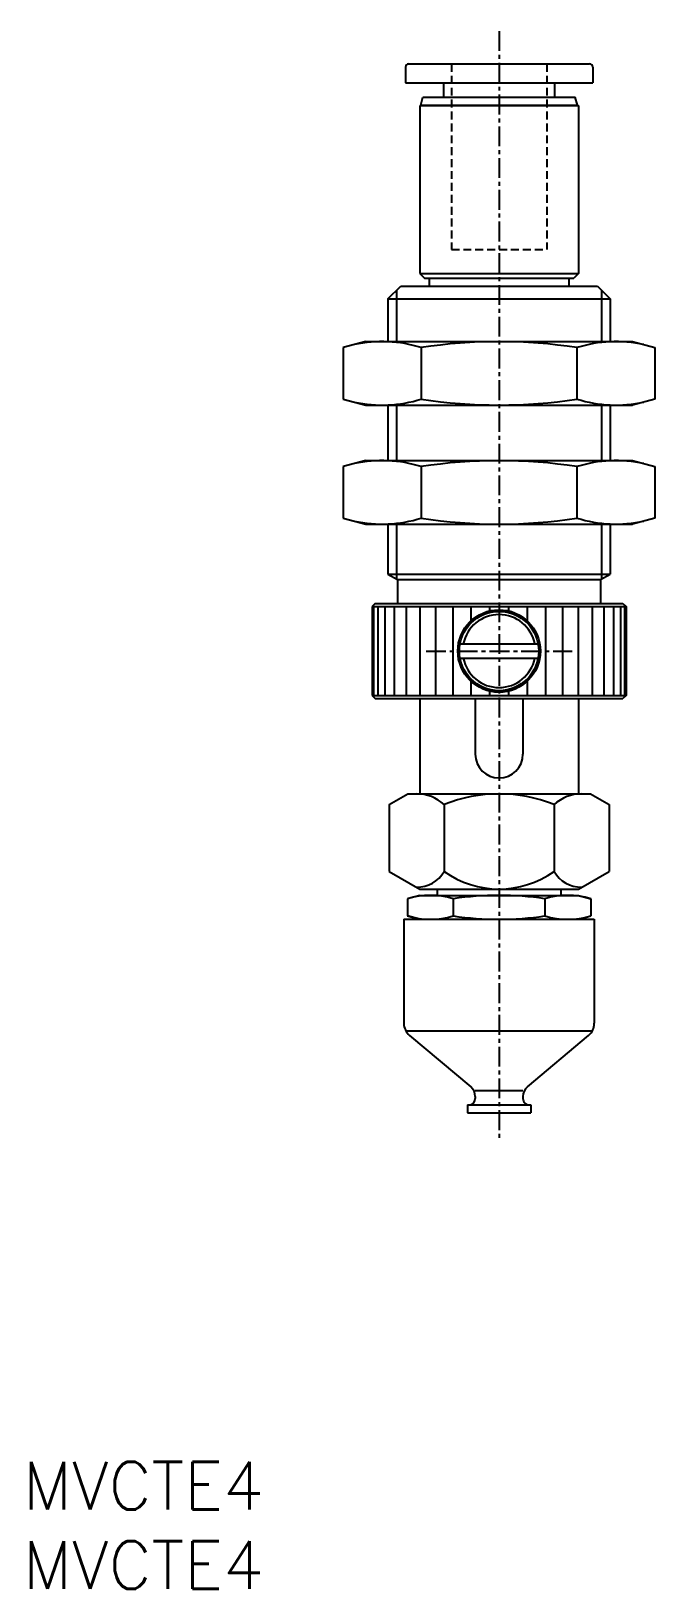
# Model space of a CAD drawing. Extents: x 0.5 to 39.8, y 0 to 98.2.
import ezdxf

# ---------------------------------------------------------------- set-up
doc = ezdxf.new("R2010")
doc.units = 0
doc.linetypes.add('CENTER', pattern=[2, 1.25, -0.25, 0.25, -0.25])
doc.linetypes.add('DASHED', pattern=[0.75, 0.5, -0.25])
doc.layers.get('0').update_dxf_attribs({"linetype": 'CONTINUOUS'})
doc.layers.add('CENTER', color=1, linetype='CENTER')
doc.styles.get("Standard").update_dxf_attribs({"font": 'txt.shx'})

# ---------------------------------------------------------------- blocks, each defined once
blk = doc.blocks.new('*U9')
at = {"color": 7, "linetype": 'CONTINUOUS'}
blk.add_text('MVCTE4', height=3, dxfattribs=at).set_placement((0, 0))
blk = doc.blocks.new('*U10')
at = {"color": 7, "linetype": 'CONTINUOUS'}
blk.add_text('MVCTE4', height=3, dxfattribs=at).set_placement((0, 5))

msp = doc.modelspace()

# ---------------------------------------------------------------- linework, layer by layer
at = {"color": 7, "linetype": 'CONTINUOUS'}
for p, q in [((24.1, 95.9), (24.1, 94.9)), ((24.3, 96.1), (35.7, 96.1)), ((35.9, 95.9), (35.9, 94.9)), ((24.1, 94.9), (35.9, 94.9)), ((26.5, 94.9), (26.5, 94)), ((33.5, 94.9), (33.5, 94)), ((25.066, 93.5), (25, 93.462)), ((25, 93.462), (25, 82.9)), ((35, 93.462), (25, 93.462)), ((25.066, 93.5), (25.2, 94)), ((25.066, 93.5), (34.934, 93.5)), ((25.2, 94), (34.8, 94)), ((34.934, 93.5), (34.8, 94)), ((34.934, 93.5), (35, 93.462)), ((35, 93.462), (35, 82.9)), ((25, 82.9), (25.3, 82.6)), ((25, 82.9), (35, 82.9)), ((25.3, 82.6), (34.7, 82.6)), ((25.6, 82.6), (25.6, 82.1)), ((34.4, 82.6), (34.4, 82.1)), ((35, 82.9), (34.7, 82.6)), ((23, 81.3), (23.8, 82.1)), ((23.542, 81.841), (23.542, 78.6)), ((23.8, 82.1), (36.2, 82.1)), ((36.2, 82.1), (37, 81.3)), ((36.459, 81.841), (36.459, 78.6)), ((23, 81.3), (23, 78.6)), ((23, 81.3), (37, 81.3)), ((37, 81.3), (37, 78.6)), ((21.6, 78.6), (20.185, 78.221)), ((21.6, 78.6), (38.4, 78.6)), ((38.4, 78.6), (39.815, 78.221)), ((20.185, 78.221), (20.185, 74.979)), ((25.093, 78.221), (25.093, 74.979)), ((34.907, 78.221), (34.907, 74.979)), ((39.815, 78.221), (39.815, 74.979)), ((20.185, 74.979), (21.6, 74.6)), ((39.815, 74.979), (38.4, 74.6)), ((21.6, 74.6), (38.4, 74.6)), ((23, 74.6), (23, 71.1)), ((23.542, 74.6), (23.542, 71.1)), ((36.459, 74.6), (36.459, 71.1)), ((37, 74.6), (37, 71.1)), ((21.6, 71.1), (20.185, 70.721)), ((20.185, 70.721), (20.185, 67.479)), ((21.6, 71.1), (38.4, 71.1)), ((25.093, 70.721), (25.093, 67.479)), ((34.907, 70.721), (34.907, 67.479)), ((38.4, 71.1), (39.815, 70.721)), ((39.815, 70.721), (39.815, 67.479)), ((20.185, 67.479), (21.6, 67.1)), ((21.6, 67.1), (38.4, 67.1)), ((23, 67.1), (23, 63.946)), ((23.542, 67.1), (23.542, 63.634)), ((36.459, 67.1), (36.459, 63.634)), ((37, 67.1), (37, 63.946)), ((39.815, 67.479), (38.4, 67.1)), ((23, 63.946), (23.6, 63.6)), ((23, 63.946), (37, 63.946)), ((36.4, 63.6), (37, 63.946)), ((23.6, 63.6), (36.4, 63.6)), ((23.6, 63.6), (23.6, 62.1)), ((36.4, 63.6), (36.4, 62.1)), ((22.2, 62.1), (22, 61.9)), ((22, 61.9), (22, 56.3)), ((22, 61.9), (38, 61.9)), ((22.089, 61.9), (22.089, 56.3)), ((22.2, 62.1), (37.8, 62.1)), ((22.355, 61.9), (22.355, 56.3)), ((22.792, 61.9), (22.792, 56.3)), ((23.39, 61.9), (23.39, 56.3)), ((24.136, 61.9), (24.136, 56.3)), ((25.012, 61.9), (25.012, 56.3)), ((26, 61.9), (26, 56.3)), ((27.077, 61.9), (27.077, 56.3)), ((28.22, 61.9), (28.22, 60.995)), ((29.402, 61.9), (29.402, 61.63)), ((30.598, 61.9), (30.598, 61.63)), ((31.78, 61.9), (31.78, 60.995)), ((32.923, 61.9), (32.923, 56.3)), ((34, 61.9), (34, 56.3)), ((34.988, 61.9), (34.988, 56.3)), ((35.864, 61.9), (35.864, 56.3)), ((36.61, 61.9), (36.61, 56.3)), ((37.208, 61.9), (37.208, 56.3)), ((37.645, 61.9), (37.645, 56.3)), ((37.8, 62.1), (38, 61.9)), ((37.911, 61.9), (37.911, 56.3)), ((38, 61.9), (38, 56.3)), ((27.541, 59.55), (32.459, 59.55)), ((27.541, 58.65), (32.459, 58.65)), ((28.22, 57.205), (28.22, 56.3)), ((31.78, 57.205), (31.78, 56.3)), ((22, 56.3), (22.2, 56.1)), ((22, 56.3), (38, 56.3)), ((22.2, 56.1), (37.8, 56.1)), ((25, 56.1), (25, 50.1)), ((28.5, 56.1), (28.5, 52.6)), ((29.402, 56.57), (29.402, 56.3)), ((30.598, 56.57), (30.598, 56.3)), ((31.5, 56.1), (31.5, 52.6)), ((35, 56.1), (35, 50.1)), ((38, 56.3), (37.8, 56.1)), ((23.072, 49.42), (24.25, 50.1)), ((24.25, 50.1), (35.75, 50.1)), ((35.75, 50.1), (36.928, 49.42)), ((23.072, 49.42), (23.072, 45.213)), ((26.536, 49.42), (26.536, 45.213)), ((33.464, 49.42), (33.464, 45.213)), ((36.928, 49.42), (36.928, 45.213)), ((23.072, 45.213), (25, 44.1)), ((35, 44.1), (36.928, 45.213)), ((25, 43.7), (24.226, 43.493)), ((24.226, 43.493), (24.226, 42.407)), ((25, 44.1), (35, 44.1)), ((25, 43.7), (35, 43.7)), ((26.1, 44.1), (26.1, 43.7)), ((27.113, 43.493), (27.113, 42.407)), ((32.887, 43.493), (32.887, 42.407)), ((33.9, 44.1), (33.9, 43.7)), ((35, 43.7), (35.773, 43.493)), ((35.774, 43.493), (35.774, 42.407)), ((25, 42.2), (24.226, 42.407)), ((35, 42.2), (35.773, 42.407)), ((24, 42.2), (36, 42.2)), ((24, 42.2), (24, 35.642)), ((36, 42.2), (36, 35.642)), ((24.115, 35.176), (35.885, 35.176)), ((24.357, 34.876), (28.214, 31.64)), ((31.786, 31.64), (35.643, 34.876)), ((28, 30.5), (32, 30.5)), ((28, 30.5), (28, 30)), ((28.5, 31.4), (31.5, 31.4)), ((28.5, 31.027), (28.5, 30.9)), ((31.5, 31.027), (31.5, 30.9)), ((32, 30.5), (32, 30)), ((28, 30), (32, 30))]:
    msp.add_line(p, q, dxfattribs=at)
at = {"color": 3, "linetype": 'DASHED'}
for p, q in [((27, 96.1), (27, 84.4)), ((33, 96.1), (33, 84.4)), ((27, 84.4), (33, 84.4))]:
    msp.add_line(p, q, dxfattribs=at)
at = {"color": 7, "linetype": 'CONTINUOUS'}
for radius in [2.6, 2.5]:
    msp.add_circle((30, 59.1), radius, dxfattribs=at)
for centre, radius, start, end in [((24.3, 95.9), 0.2, 90, 180), ((35.7, 95.9), 0.2, 0, 90), ((22.639, 70.47), 8.13, 72.43297, 102.43233), ((30, 46.65), 31.95, 81.16457, 98.83543), ((37.361, 70.47), 8.13, 77.56711, 107.56703), ((22.639, 82.73), 8.13, 257.56714, 287.56703), ((30, 106.55), 31.95, 261.16457, 278.83543), ((37.361, 82.73), 8.13, 252.43297, 282.43221), ((22.639, 62.97), 8.13, 72.43297, 102.43233), ((30, 39.15), 31.95, 81.16457, 98.83543), ((37.361, 62.97), 8.13, 77.56711, 107.56703), ((22.639, 75.23), 8.13, 257.56714, 287.56703), ((30, 99.05), 31.95, 261.16457, 278.83543), ((37.361, 75.23), 8.13, 252.43297, 282.43221), ((30, 59.1), 2.3, 11.28284, 168.71716), ((30, 59.1), 2.3, 191.28284, 348.71716), ((30, 52.6), 1.5, 180, 0), ((24.804, 47.555), 2.545, 47.11672, 90), ((30, 40.939), 9.161, 67.78069, 112.21931), ((35.196, 47.555), 2.545, 90, 132.88328), ((24.804, 46.213), 2, 270, 330), ((30, 50.046), 5.946, 234.3686, 305.63141), ((35.196, 46.213), 2, 210, 270), ((25.67, 38.57), 5.13, 73.65713, 106.34286), ((30, 23.493), 20.207, 81.7868, 98.21321), ((34.33, 38.57), 5.13, 73.65713, 106.34286), ((25.67, 47.33), 5.13, 253.65714, 286.34287), ((30, 62.407), 20.207, 261.78679, 278.2132), ((34.33, 47.33), 5.13, 253.65714, 286.34287), ((25, 35.642), 1, 180, 230.00001), ((35, 35.642), 1, 309.99999, 0), ((27.7, 31.027), 0.8, 0, 50), ((32.3, 31.027), 0.8, 130, 180.00001), ((28.1, 30.9), 0.4, 270, 0), ((31.9, 30.9), 0.4, 179.99999, 270)]:
    msp.add_arc(centre, radius, start, end, dxfattribs=at)
at = {"layer": 'CENTER', "color": 1, "linetype": 'CENTER'}
for p, q in [((30, 98.165), (30, 28.236)), ((25.4, 59.1), (34.6, 59.1))]:
    msp.add_line(p, q, dxfattribs=at)

# ---------------------------------------------------------------- block references
at = {"color": 7, "linetype": 'CONTINUOUS'}
for name in ['*U10', '*U9']:
    msp.add_blockref(name, (0, 0), dxfattribs=at)

doc.saveas('drawing.dxf')
